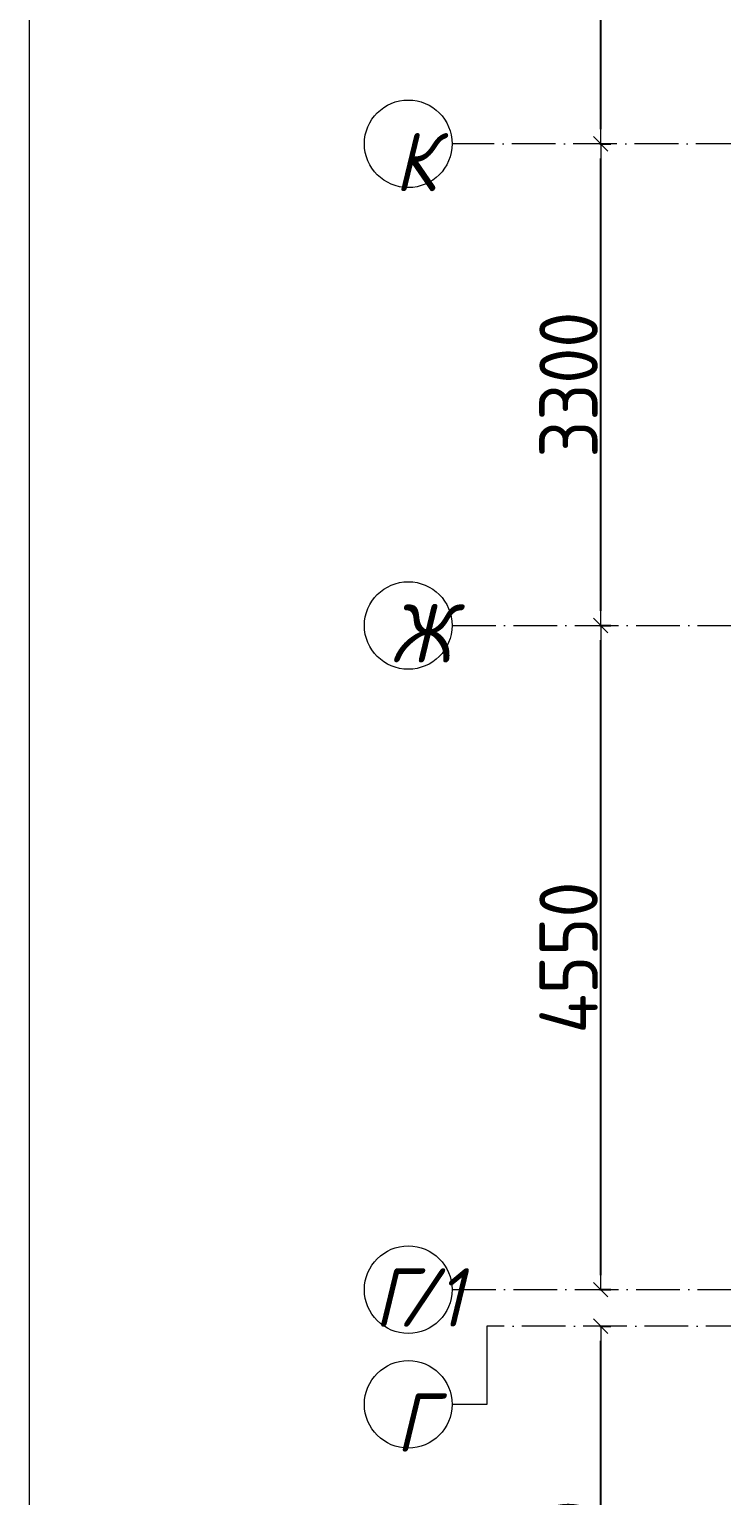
# Model space of a CAD drawing. Header units: millimetres. Extents: x -213536 to 1564669, y -45299 to 942238.
# Drawn here: x 134866 to 139606, y 467236 to 477281 of the extents above; entities that cross this region are included whole.
import ezdxf

# ---------------------------------------------------------------- set-up
doc = ezdxf.new("R2010")
doc.units = ezdxf.units.MM
doc.linetypes.add('50_200_ШТРИХ_1Т_ш5_п1_п1_', pattern=[700, 500, -100, 0, -100])
for name, color, linetype, lineweight in [('A-____-____-DIMS', 7, 'Continuous', 9), ('S-GRID-____-IDEN', 7, 'Continuous', 9), ('S-GRID-____-OTLN', 7, 'Continuous', 9), ('S-GRID-____-OTLN-1', 7, '50_200_ШТРИХ_1Т_ш5_п1_п1_', 9)]:
    doc.layers.add(name, color=color, linetype=linetype, lineweight=lineweight)
doc.styles.add('ISOCPEUR_I', font='isocpeui.ttf', dxfattribs={"width": 0.9, "height": 2.5})
doc.styles.add('СПДС', font='isocpeur.ttf', dxfattribs={"width": 0.9})
doc.dimstyles.new('Размера А3', dxfattribs={"dimtxt": 200, "dimasz": 100, "dimexe": 70, "dimexo": 100, "dimgap": 20, "dimtad": 1, "dimdec": 0, "dimrnd": 10, "dimzin": 0, "dimdsep": 46, "dimtxsty": 'СПДС', "dimblk": 'ARROWHEAD_6', "dimcen": 1, "dimclrd": 256, "dimclre": 256, "dimclrt": 256, "dimazin": 0, "dimtfac": 1, "dimtdec": 0, "dimtmove": 2, "dimatfit": 3, "dimfxl": 1, "dimtolj": 1, "dimtzin": 0, "dimarcsym": 0})

# ---------------------------------------------------------------- blocks, each defined once
blk = doc.blocks.new('Ось сетки - Круг_Ø6_00__ISO-2_5_0_9K_-25732049-АР1_План отверстий 3 этажа в осях 1-64_А-ГГ')
at = {"layer": 'S-GRID-____-IDEN'}
blk.add_circle((0, 0), 3, dxfattribs=at)
blk = doc.blocks.new('ARROWHEAD_6')
at = {"color": 0, "linetype": 'Continuous'}
for p, q in [((0, 0), (-1, 0)), ((-0.5, -0.5), (0.5, 0.5))]:
    blk.add_line(p, q, dxfattribs=at)
blk = doc.blocks.new('*D2846')
at = {"layer": 'A-____-____-DIMS', "lineweight": -2, "transparency": 16777216}
for p, q in [((138772, 468397), (138848, 468397)), ((138778, 465097), (138778, 468297)), ((138772, 464997), (138848, 464997))]:
    blk.add_line(p, q, dxfattribs=at)
at = {"layer": 'Defpoints', "color": 0, "lineweight": 50, "transparency": 16777216}
for p in [(138672, 468397), (138778, 468397), (138672, 464997)]:
    blk.add_point(p, dxfattribs=at)
at = {"layer": 'A-____-____-DIMS', "lineweight": -2, "transparency": 16777216, "xscale": 100, "yscale": 100, "zscale": 100}
for p, rotation in [((138778, 468397), 90), ((138778, 464997), 270)]:
    blk.add_blockref('ARROWHEAD_6', p, dxfattribs=dict(at, rotation=rotation))
at = {"layer": 'A-____-____-DIMS', "transparency": 16777216, "insert": (138558, 466697), "char_height": 400, "attachment_point": 5, "rotation": 90, "style": 'СПДС'}
blk.add_mtext('\\A1;3400', dxfattribs=at)
blk = doc.blocks.new('*D2847')
at = {"layer": 'A-____-____-DIMS', "lineweight": -2, "transparency": 16777216}
for p, q in [((138772, 473197), (138848, 473197)), ((138778, 468747), (138778, 473097)), ((138772, 468647), (138848, 468647))]:
    blk.add_line(p, q, dxfattribs=at)
at = {"layer": 'Defpoints', "color": 0, "lineweight": 50, "transparency": 16777216}
for p in [(138672, 473197), (138778, 473197), (138672, 468647)]:
    blk.add_point(p, dxfattribs=at)
at = {"layer": 'A-____-____-DIMS', "lineweight": -2, "transparency": 16777216, "xscale": 100, "yscale": 100, "zscale": 100}
for p, rotation in [((138778, 473197), 90), ((138778, 468647), 270)]:
    blk.add_blockref('ARROWHEAD_6', p, dxfattribs=dict(at, rotation=rotation))
at = {"layer": 'A-____-____-DIMS', "transparency": 16777216, "insert": (138558, 470922), "char_height": 400, "attachment_point": 5, "rotation": 90, "style": 'СПДС'}
blk.add_mtext('\\A1;4550', dxfattribs=at)
blk = doc.blocks.new('*D2848')
at = {"layer": 'A-____-____-DIMS', "lineweight": -2, "transparency": 16777216}
for p, q in [((138772, 476497), (138848, 476497)), ((138778, 473297), (138778, 476397)), ((138772, 473197), (138848, 473197))]:
    blk.add_line(p, q, dxfattribs=at)
at = {"layer": 'Defpoints', "color": 0, "lineweight": 50, "transparency": 16777216}
for p in [(138672, 476497), (138778, 476497), (138672, 473197)]:
    blk.add_point(p, dxfattribs=at)
at = {"layer": 'A-____-____-DIMS', "lineweight": -2, "transparency": 16777216, "xscale": 100, "yscale": 100, "zscale": 100}
for p, rotation in [((138778, 476497), 90), ((138778, 473197), 270)]:
    blk.add_blockref('ARROWHEAD_6', p, dxfattribs=dict(at, rotation=rotation))
at = {"layer": 'A-____-____-DIMS', "transparency": 16777216, "insert": (138558, 474847), "char_height": 400, "attachment_point": 5, "rotation": 90, "style": 'СПДС'}
blk.add_mtext('\\A1;3300', dxfattribs=at)
blk = doc.blocks.new('*D2849')
at = {"layer": 'A-____-____-DIMS', "lineweight": -2, "transparency": 16777216}
for p, q in [((138772, 482497), (138848, 482497)), ((138778, 476597), (138778, 482397)), ((138772, 476497), (138848, 476497))]:
    blk.add_line(p, q, dxfattribs=at)
at = {"layer": 'Defpoints', "color": 0, "lineweight": 50, "transparency": 16777216}
for p in [(138672, 482497), (138778, 482497), (138672, 476497)]:
    blk.add_point(p, dxfattribs=at)
at = {"layer": 'A-____-____-DIMS', "lineweight": -2, "transparency": 16777216, "xscale": 100, "yscale": 100, "zscale": 100}
for p, rotation in [((138778, 482497), 90), ((138778, 476497), 270)]:
    blk.add_blockref('ARROWHEAD_6', p, dxfattribs=dict(at, rotation=rotation))
at = {"layer": 'A-____-____-DIMS', "transparency": 16777216, "insert": (138558, 479497), "char_height": 400, "attachment_point": 5, "rotation": 90, "style": 'СПДС'}
blk.add_mtext('\\A1;6000', dxfattribs=at)

msp = doc.modelspace()

# ---------------------------------------------------------------- linework, layer by layer
at = {"color": 1, "lineweight": 0}
msp.add_lwpolyline([(134866.3, 551818.7), (248102.3, 551818.7), (248102.3, 452990.7), (134866.3, 452990.7)], close=True, dxfattribs=at)
at = {"layer": 'S-GRID-____-OTLN'}
for p, q in [((137999.2, 468397), (137999.2, 467861.4)), ((137999.2, 467861.4), (137760.3, 467861.4))]:
    msp.add_line(p, q, dxfattribs=at)
at = {"layer": 'S-GRID-____-OTLN-1', "color": 251, "ltscale": 0.6, "true_color": 0x636466}
for p, q in [((169136.8, 476497), (137760.3, 476497)), ((137760.3, 473197), (169136.8, 473197)), ((137760.3, 468647), (166299.7, 468647)), ((246503.5, 468397), (137999.2, 468397))]:
    msp.add_line(p, q, dxfattribs=at)

# ---------------------------------------------------------------- block references
at = {"layer": 'S-GRID-____-IDEN', "xscale": 99.99999999999993, "yscale": 99.99999999999993, "zscale": 99.99999999999993}
for p, rotation in [((137460.3, 476497), 89.9999999999998), ((137460.3, 473197), 269.9999999999996), ((137460.3, 468647), 269.9999999999996), ((137460.3, 467861.4), 89.99999999999982)]:
    msp.add_blockref('Ось сетки - Круг_Ø6_00__ISO-2_5_0_9K_-25732049-АР1_План отверстий 3 этажа в осях 1-64_А-ГГ', p, dxfattribs=dict(at, rotation=rotation))

# ---------------------------------------------------------------- texts
at = {"layer": 'S-GRID-____-IDEN', "char_height": 400, "attachment_point": 1, "style": 'ISOCPEUR_I'}
for s, insert, width in [('\\fISOCPEUR|b0|i1|c204|p34|;\\W.9;К', (137367.5, 476573.1), 223.671), ('\\fISOCPEUR|b0|i1|c204|p34|;\\W.9;Ж', (137338.5, 473343.6), 281.392), ('\\fISOCPEUR|b0|i1|c204|p34|;\\W.9;Г', (137228.7, 468793.6), 202.025), ('/1', (137395.3, 468793.6), 346.329), ('\\fISOCPEUR|b0|i1|c204|p34|;\\W.9;Г', (137376.5, 467937.5), 202.025)]:
    msp.add_mtext(s, dxfattribs=dict(at, insert=insert, width=width))

# ---------------------------------------------------------------- dimensions: what is measured, and where the dimension line sits
at = {"layer": 'A-____-____-DIMS'}
for base, p1, p2, picture, middle in [((138777.7, 482497), (138671.6, 476497), (138671.6, 482497), '*D2849', (138557.7, 479497)), ((138777.7, 476497), (138671.6, 473197), (138671.6, 476497), '*D2848', (138557.7, 474847)), ((138777.7, 473197), (138671.6, 468647), (138671.6, 473197), '*D2847', (138557.7, 470922)), ((138777.7, 468397), (138671.6, 464997), (138671.6, 468397), '*D2846', (138557.7, 466697))]:
    dim = msp.add_linear_dim(base=base, p1=p1, p2=p2, angle=90, dimstyle='Размера А3', override={"dimtxt": 400}, dxfattribs=at)
    dim.commit()
    dim.dimension.update_dxf_attribs({"geometry": picture, "text_midpoint": middle})

doc.saveas('drawing.dxf')
